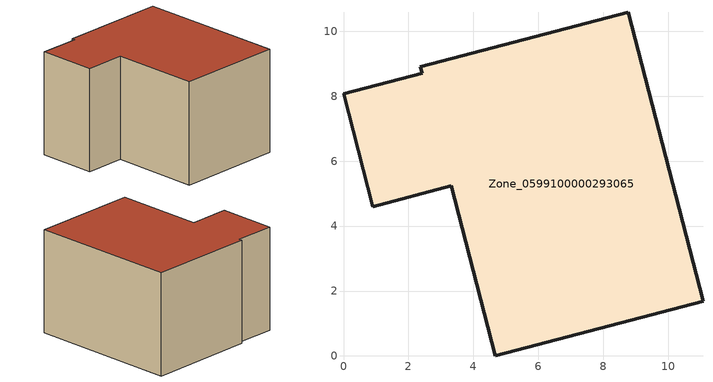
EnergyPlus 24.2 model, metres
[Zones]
Zone_0599100000293065
 floor ground (C_G): 11.07,1.69 4.67,0 3.32,5.24 0.9,4.59 0,8.08 2.42,8.71 2.37,8.9 8.77,10.59 z2.99
 wall outside (C_F): 2.42,8.71 0,8.08 0.9,4.59 3.32,5.24 4.67,0 11.07,1.69 8.77,10.59 2.37,8.9 2.42,8.71 z2.99:9.3
 roof outside (C_R): 11.07,1.69 8.77,10.59 2.37,8.9 2.42,8.71 0,8.08 0.9,4.59 3.32,5.24 4.67,0 z9.3
[BUILDING]
Pand.0599100000293065: North Axis=0; Terrain=City; Loads Convergence Tolerance Value=0.04; Temperature Convergence Tolerance Value=0.4; Solar Distribution=FullExterior; Maximum Number of Warmup Days=25; Minimum Number of Warmup Days=1
[Site:Location]
Rotterdam.The.Hague.AP_ZH_NLD Design_Conditions: Latitude=51.96; Longitude=4.45; Time Zone=1; Elevation=-4.5
[SITE:GROUNDTEMPERATURE:BUILDINGSURFACE]
18, 18, 18, 18, 18, 18, 18, 18, 18, 18, 18, 18
[MATERIAL] Thermal Absorptance=0.9; Solar Absorptance=0.7; Visible Absorptance=0.7
Name | Roughness | Thickness | Conductivity | Density | Specific Heat
G.TC.1946-1964 | MediumSmooth | 0.15 | 1 | 540 | 1210
F.TC.1946-1964 | Rough | 0.3 | 0.857143 | 1920 | 840
R.TC.1946-1964 | MediumRough | 0.2 | 0.235294 | 1500 | 1000
[CONSTRUCTION]
C_G: G.TC.1946-1964
C_F: F.TC.1946-1964
C_R: R.TC.1946-1964
[ZONE]
Zone_0599100000293065: Type=1; Multiplier=1; Ceiling Height=Autocalculate; Volume=Autocalculate; Floor Area=autocalculate; Part of Total Floor Area=Yes
[ZONEINFILTRATION:DESIGNFLOWRATE]
Infil_Zone_0599100000293065: Zone or ZoneList or Space or SpaceList=Zone_0599100000293065; Schedule=AlwaysOn; Design Flow Rate Calculation Method=Flow/Area; Flow Rate per Floor Area=0.003; Constant Term Coefficient=1; Temperature Term Coefficient=0; Velocity Term Coefficient=0; Velocity Squared Term Coefficient=0
[HVACTEMPLATE:ZONE:IDEALLOADSAIRSYSTEM]
Zone_0599100000293065: Maximum Heating Supply Air Temperature=50; Minimum Cooling Supply Air Temperature=13; Maximum Heating Supply Air Humidity Ratio=0.0156; Minimum Cooling Supply Air Humidity Ratio=0.0077; Heating Limit=NoLimit; Cooling Limit=NoLimit; Dehumidification Control Type=ConstantSensibleHeatRatio; Cooling Sensible Heat Ratio=0.7; Dehumidification Setpoint=60; Humidification Control Type=None; Humidification Setpoint=30; Outdoor Air Method=None; Outdoor Air Flow Rate per Person=0.00944; Outdoor Air Flow Rate per Zone Floor Area=0; Outdoor Air Flow Rate per Zone=0; Demand Controlled Ventilation Type=None; Outdoor Air Economizer Type=NoEconomizer; Heat Recovery Type=None; Sensible Heat Recovery Effectiveness=0.7; Latent Heat Recovery Effectiveness=0.65
[ZONECONTROL:THERMOSTAT]
ThermostatControl_Zone_0599100000293065: Zone or ZoneList=Zone_0599100000293065; Control Type Schedule=DualSetpointControlType; Control 1=Thermostat_Zone_0599100000293065; Temperature Difference Between Cutout And Setpoint=0
[THERMOSTATSETPOINT:DUALSETPOINT]
Thermostat_Zone_0599100000293065: Heating Setpoint Temperature Schedule=HeatingSetpoint_Zone_0599100000293065; Cooling Setpoint Temperature Schedule=CoolingSetpoint_Zone_0599100000293065
[SCHEDULE:COMPACT]
HeatingSetpoint_Zone_0599100000293065: Through: 12/31, For: AllDays, Until: 24:00, 21
CoolingSetpoint_Zone_0599100000293065: Through: 12/31, For: AllDays, Until: 24:00, 24
DualSetpointControlType: Through: 12/31, For: AllDays, Until: 24:00, 4
AlwaysOn: Through: 12/31, For: AllDays, Until: 24:00, 1
